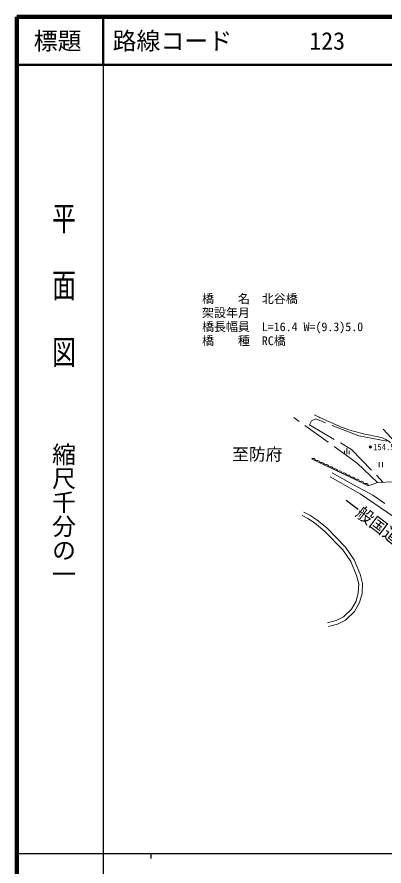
# Model space of a CAD drawing. Units: millimetres, scale not verified. Extents: x 40000 to 680000, y 20000 to 380000.
# Drawn here: x 40000 to 116770, y 202409 to 380000 of the extents above; entities that cross this region are included whole.
import ezdxf
from ezdxf.enums import TextEntityAlignment as Align

# ---------------------------------------------------------------- set-up
doc = ezdxf.new("R2010")
doc.units = ezdxf.units.MM
doc.header["$LTSCALE"] = 1000
doc.header["$PDMODE"] = 32
doc.header["$PDSIZE"] = 500
doc.linetypes.add('DASHED', pattern=[7.5, 6, -1.5])
for name, color, linetype, lineweight in [('M-BGD', 7, 'Continuous', 13), ('M-BGD-EXST', 7, 'Continuous', 13), ('M-STR-HTXT', 7, 'Continuous', 13), ('M-TTL', 2, 'Continuous', 140), ('M-TTL-BAND', 7, 'Continuous', 25), ('M-TTL-LINE', 7, 'Continuous', 50)]:
    doc.layers.add(name, color=color, linetype=linetype, lineweight=lineweight)
doc.layers.add('M-BMK-HTXT', color=7, linetype='Continuous')
doc.layers.add('M-TTL-TXT', color=7, linetype='Continuous')
doc.styles.add('@ＭＳ ゴシック', font='')
doc.styles.add('ＭＳ ゴシック', font='')
doc.styles.get('@ＭＳ ゴシック').set_extended_font_data('@MS Gothic')
doc.styles.get('ＭＳ ゴシック').set_extended_font_data('MS Gothic')

msp = doc.modelspace()

# ---------------------------------------------------------------- linework, layer by layer
at = {"layer": 'M-BGD', "linetype": 'DASHED'}
for p, q in [((111180, 286663), (97879, 296230)), ((101570, 295552), (101167, 294682)), ((102525, 295912), (101570, 295552)), ((111498, 292370), (102525, 295912)), ((101167, 294682), (109971, 289527)), ((117332, 291245), (111498, 292370)), ((109971, 289527), (116622, 282651)), ((115382, 282596), (111180, 286663)), ((113521, 281909), (115382, 282596)), ((115382, 282596), (118805, 282747))]:
    msp.add_line(p, q, dxfattribs=at)
at = {"layer": 'M-BGD'}
for p, q in [((127532, 281794), (116621, 293811)), ((101578, 287573), (113521, 281909)), ((105902, 284622), (110400, 282119)), ((105502, 283829), (111781, 280279)), ((110400, 282119), (114402, 279970)), ((111781, 280279), (118810, 275471)), ((114402, 279970), (116919, 278202))]:
    msp.add_line(p, q, dxfattribs=at)
for points in [[(104935, 253296), (106758, 253760), (108268, 254503), (109937, 256116), (110912, 257827), (111390, 259570), (111489, 261444), (111026, 263165), (109805, 266101), (108123, 268577), (104316, 272467), (102226, 274158), (100866, 275101), (99640, 275727)], [(105132, 252521), (107037, 253005), (108734, 253841), (110575, 255620), (111656, 257518), (112184, 259442), (112294, 261528), (111785, 263423), (110512, 266483), (108745, 269085), (104855, 273059), (102706, 274799), (101277, 275789), (100004, 276439)]]:
    msp.add_lwpolyline(points, dxfattribs=at)
for centre in [(101917, 287102), (102835, 286666), (103754, 286230), (104673, 285794), (105592, 285359), (106510, 284923), (107429, 284487), (108348, 284052), (109267, 283616), (110185, 283180), (111104, 282745), (112023, 282309), (112941, 281873)]:
    msp.add_arc(centre, 581, 3.53925, 125.71591, dxfattribs=at)
msp.add_open_spline([(118160, 290950), (117691, 291247), (117266, 291629), (116752, 291842), (115558, 292338), (114223, 292382), (112969, 292697), (111598, 293042), (110217, 293365), (108883, 293832), (107293, 294388), (105770, 295120), (104235, 295812), (103527, 296130), (102833, 296478), (102132, 296811)], degree=3, knots=[0, 0, 0, 0, 1, 1, 1, 2, 2, 2, 3, 3, 3, 4, 4, 4, 5, 5, 5, 5], dxfattribs=at)
at = {"layer": 'M-BGD-EXST'}
for p, q in [((109008, 289776), (109008, 288526)), ((108508, 289276), (108508, 288526)), ((109508, 289276), (109508, 288526)), ((115723, 286852), (115723, 285852)), ((116473, 286852), (116473, 285852))]:
    msp.add_line(p, q, dxfattribs=at)
for radius in [100, 60]:
    msp.add_circle((113917, 290032), radius, dxfattribs=at)
msp.add_point((113917, 290032), dxfattribs=at)
at = {"layer": 'M-TTL'}
for p, q in [((40000, 380000), (40000, 20000)), ((680000, 380000), (40000, 380000))]:
    msp.add_line(p, q, dxfattribs=at)
at = {"layer": 'M-TTL-BAND'}
for p, q in [((58000, 370000), (58000, 20000)), ((40000, 205000), (579000, 205000)), ((68000, 205000), (68000, 204000))]:
    msp.add_line(p, q, dxfattribs=at)
at = {"layer": 'M-TTL-LINE'}
for p, q in [((58000, 380000), (58000, 370000)), ((40000, 370000), (680000, 370000))]:
    msp.add_line(p, q, dxfattribs=at)

# ---------------------------------------------------------------- texts
at = {"layer": 'M-BGD-EXST', "style": 'ＭＳ ゴシック'}
msp.add_text('154.5', height=1320, dxfattribs=at).set_placement((114486, 288991), align=Align.BOTTOM_LEFT)
at = {"layer": 'M-BMK-HTXT', "style": 'ＭＳ ゴシック'}
msp.add_text('至防府', height=2566, dxfattribs=at).set_placement((90256, 288516), align=Align.MIDDLE_CENTER)
msp.add_text('一般国道489号', height=2566, rotation=322.734, dxfattribs=at).set_placement((107414, 277324), align=Align.BOTTOM_LEFT)
at = {"layer": 'M-STR-HTXT', "style": 'ＭＳ ゴシック'}
for s, p in [('橋\u3000\u3000名\u3000北谷橋', (78709, 319589)), ('架設年月', (78709, 316662)), ('橋長幅員\u3000L=16.4 W=(9.3)5.0', (78709, 313734)), ('橋\u3000\u3000種\u3000RC橋', (78709, 310807))]:
    msp.add_text(s, height=1833, dxfattribs=at).set_placement(p, align=Align.BOTTOM_LEFT)
at = {"layer": 'M-TTL-BAND', "style": '@ＭＳ ゴシック', "width": 1.4}
msp.add_text('平  面  図', height=3666, rotation=270, dxfattribs=at).set_placement((49777, 306475), align=Align.MIDDLE_RIGHT)
at = {"layer": 'M-TTL-BAND', "style": '@ＭＳ ゴシック'}
msp.add_text('縮尺千分の一', height=3666, rotation=270, dxfattribs=at).set_placement((49777, 261030), align=Align.MIDDLE_RIGHT)
at = {"layer": 'M-TTL-TXT', "style": 'ＭＳ ゴシック'}
msp.add_text('標題', height=3666, dxfattribs=at).set_placement((48500, 375000), align=Align.MIDDLE_CENTER)
for s, p in [('路線コード', (60000, 375000)), ('123', (101142, 375000))]:
    msp.add_text(s, height=3666, dxfattribs=at).set_placement(p, align=Align.MIDDLE_LEFT)

doc.saveas('drawing.dxf')
